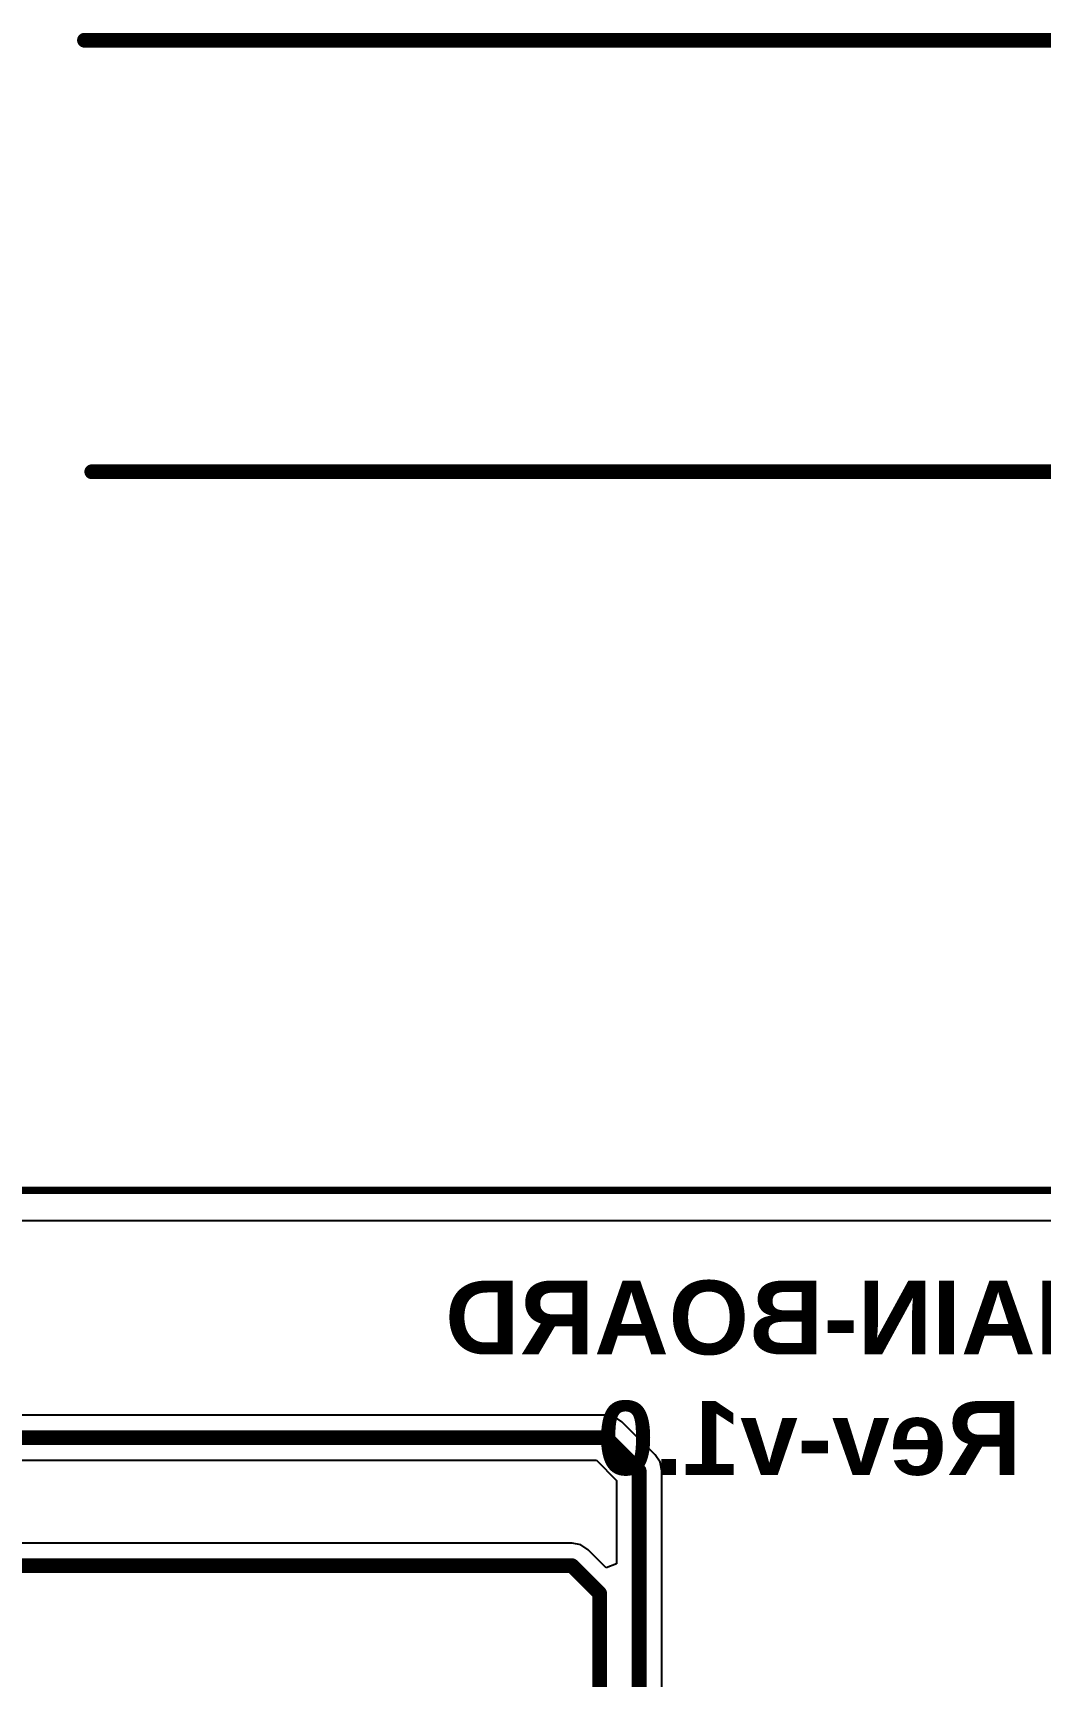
# Model space of a CAD drawing. Header units: inches. Extents: x -6 to 385, y -2 to 98.
# Drawn here: x 43.74 to 61.06, y 36.65 to 64.9 of the extents above; entities that cross this region are included whole.
import ezdxf

# ---------------------------------------------------------------- set-up
doc = ezdxf.new("R2010")
doc.units = ezdxf.units.IN
for name, color, linetype in [('Board outline', 216, 'Continuous'), ('Bottom Layer', 5, 'Continuous'), ('Bottom Overlay', 54, 'Continuous'), ('Dimensions', 6, 'Continuous'), ('Layer 1', 16, 'Continuous'), ('Layer 2', 76, 'Continuous'), ('Top Layer', 1, 'Continuous')]:
    doc.layers.add(name, color=color, linetype=linetype)
doc.styles.add('Arial_Bold', font='', dxfattribs={"height": 0.2})
doc.styles.get('Arial_Bold').set_extended_font_data('Arial', bold=True)

msp = doc.modelspace()

# ---------------------------------------------------------------- linework, layer by layer
at = {"layer": 'Board outline', "const_width": 0.127}
msp.add_lwpolyline([(2.54e-06, 45.00000144), (79.59657944, 45.00000144)], dxfattribs=at)
at = {"layer": 'Bottom Layer'}
msp.add_line((31.12506856, 44.48205987999999), (66.69236598, 44.48205987999999), dxfattribs=at)
at = {"layer": 'Dimensions', "const_width": 0.254}
for points in [[(44.62415764, 64.77), (85.51649139999999, 64.77)], [(44.74968952, 57.35319999999999), (79.59657944, 57.35319999999999)]]:
    msp.add_lwpolyline(points, dxfattribs=at)
at = {"layer": 'Dimensions', "const_width": 0.127}
for points in [[(44.56065764, 64.77, 1), (44.68765764, 64.77, 1)], [(44.68618952, 57.35319999999999, 1), (44.81318951999999, 57.35319999999999, 1)]]:
    msp.add_lwpolyline(points, format="xyb", close=True, dxfattribs=at)
at = {"layer": 'Layer 1'}
msp.add_line((31.12506856, 44.48205987999999), (79.29441342, 44.48205987999999), dxfattribs=at)
at = {"layer": 'Layer 2'}
msp.add_line((31.12506856, 44.48205987999999), (69.0340885, 44.48205987999999), dxfattribs=at)
at = {"layer": 'Top Layer'}
for p, q in [((33.49980346, 44.48205987999999), (66.69236598, 44.48205987999999)), ((53.59016714, 41.13780444), (33.492186, 41.13780444)), ((53.73882572, 41.10823376), (53.59016714, 41.13780444)), ((53.8648529, 41.02402514), (53.73882572, 41.10823376)), ((54.43660435999999, 40.45227368), (53.8648529, 41.02402514)), ((54.52081298, 40.3262465), (54.43660435999999, 40.45227368)), ((23.39979826, 40.36087432), (53.42926067999999, 40.36087432)), ((53.42926067999999, 40.36087432), (53.77345354, 40.01668146)), ((54.55038366, 40.17758791999999), (54.52081298, 40.3262465)), ((54.55038366, 25.6934081), (54.55038366, 40.17758791999999)), ((53.77345354, 40.01668146), (53.77345354, 38.58362362)), ((53.0069171, 38.93780375999999), (23.39979826, 38.93780375999999)), ((53.15557568, 38.90823308), (53.0069171, 38.93780375999999)), ((53.28160286, 38.82402446), (53.15557568, 38.90823308)), ((53.59565353999999, 38.50997632), (53.28160286, 38.82402446)), ((53.77345354, 38.58362362), (53.59565353999999, 38.50997632))]:
    msp.add_line(p, q, dxfattribs=at)
at = {"layer": 'Top Layer', "const_width": 0.254}
for points in [[(22.44579966, 40.74933938), (53.59016714, 40.74933938)], [(53.59016714, 40.74933938), (54.1619186, 40.17758791999999)], [(54.1619186, 25.2984), (54.1619186, 40.17758791999999)], [(22.44579966, 38.5493387), (53.0069171, 38.5493387)], [(53.0069171, 38.5493387), (53.4809192, 38.0753366)], [(53.4809192, 18.12438336), (53.4809192, 38.0753366)]]:
    msp.add_lwpolyline(points, dxfattribs=at)
at = {"layer": 'Top Layer', "const_width": 0.127}
for points in [[(53.52666713999999, 40.74933938, 1), (53.65366714, 40.74933938, 1)], [(53.52666713999999, 40.74933938, 1), (53.65366714, 40.74933938, 1)], [(54.0984186, 40.17758791999999, 1), (54.2254186, 40.17758791999999, 1)], [(54.0984186, 40.17758791999999, 1), (54.2254186, 40.17758791999999, 1)], [(52.9434171, 38.5493387, 1), (53.07041709999999, 38.5493387, 1)], [(52.9434171, 38.5493387, 1), (53.07041709999999, 38.5493387, 1)], [(53.41741919999999, 38.0753366, 1), (53.5444192, 38.0753366, 1)], [(53.41741919999999, 38.0753366, 1), (53.5444192, 38.0753366, 1)]]:
    msp.add_lwpolyline(points, format="xyb", close=True, dxfattribs=at)

# ---------------------------------------------------------------- texts
at = {"layer": 'Bottom Overlay', "style": 'Arial_Bold', "text_generation_flag": 2}
for s, p in [('MAIN-BOARD', (62.4520087, 42.18094942)), ('Rev-v1.0', (60.73158795999999, 40.11060558))]:
    msp.add_text(s, height=1.27, dxfattribs=at).set_placement(p)

doc.saveas('drawing.dxf')
